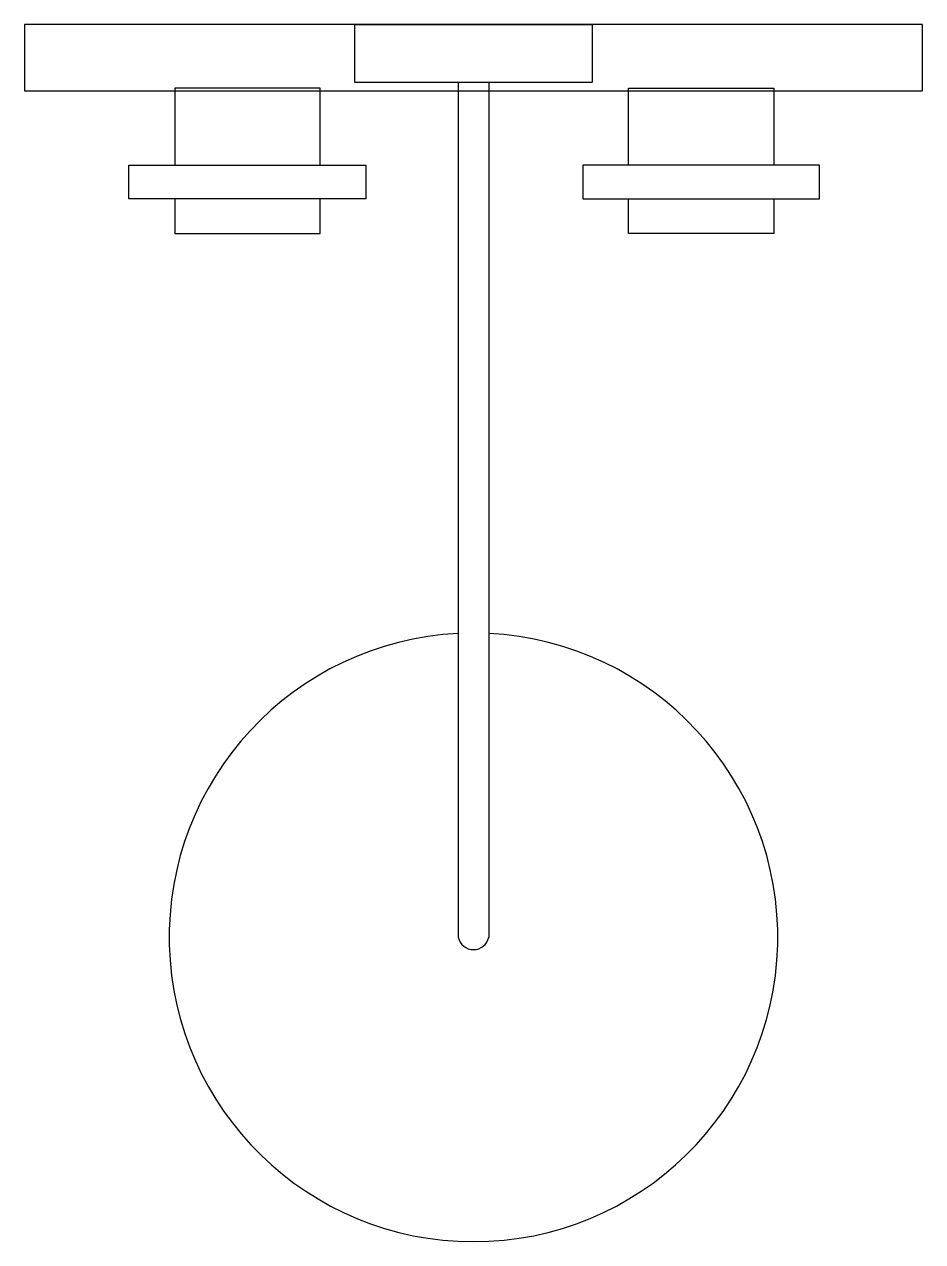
# Model space of a CAD drawing. Header units: inches. Extents: x 5150 to 5445, y 2867 to 3267.
import ezdxf

# ---------------------------------------------------------------- set-up
doc = ezdxf.new("R2010")
doc.units = ezdxf.units.IN
doc.header["$MEASUREMENT"] = 0
doc.layers.add('freecads.com', color=7, linetype='Continuous')

msp = doc.modelspace()

# ---------------------------------------------------------------- linework, layer by layer
at = {"layer": 'freecads.com'}
for p, q in [((5445.14, 3266.78), (5149.92, 3266.78)), ((5149.92, 3266.78), (5149.92, 3244.92)), ((5258.56, 3247.69), (5258.56, 3266.78)), ((5258.56, 3266.78), (5336.5, 3266.78)), ((5336.5, 3266.78), (5336.5, 3247.69)), ((5445.14, 3244.92), (5445.14, 3266.78)), ((5149.92, 3244.92), (5445.14, 3244.92)), ((5247.09, 3245.78, 0), (5199.38, 3245.78, 0)), ((5199.38, 3245.78, 0), (5199.38, 3220.53, 0)), ((5247.09, 3220.53, 0), (5247.09, 3245.78, 0)), ((5336.5, 3247.69), (5258.56, 3247.69)), ((5292.53, 3247.69), (5292.53, 2966.78)), ((5292.53, 3247.69), (5292.53, 2966.78)), ((5302.53, 3247.69), (5302.53, 2966.78)), ((5348.48, 3220.53, 0), (5348.48, 3245.78, 0)), ((5348.48, 3245.78, 0), (5396.19, 3245.78, 0)), ((5396.19, 3245.78, 0), (5396.19, 3220.53, 0)), ((5184.31, 3209.4, 0), (5184.31, 3220.53, 0)), ((5184.31, 3220.53, 0), (5262.16, 3220.53, 0)), ((5262.16, 3220.53, 0), (5262.16, 3209.4, 0)), ((5411.26, 3220.53, 0), (5333.42, 3220.53, 0)), ((5333.42, 3220.53, 0), (5333.42, 3209.4, 0)), ((5411.26, 3209.4, 0), (5411.26, 3220.53, 0)), ((5262.16, 3209.4, 0), (5184.31, 3209.4, 0)), ((5199.38, 3209.4, 0), (5199.38, 3198.04, 0)), ((5247.09, 3198.04, 0), (5247.09, 3209.4, 0)), ((5333.42, 3209.4, 0), (5411.26, 3209.4, 0)), ((5348.48, 3198.04, 0), (5348.48, 3209.4, 0)), ((5396.19, 3209.4, 0), (5396.19, 3198.04, 0)), ((5199.38, 3198.04, 0), (5247.09, 3198.04, 0)), ((5396.19, 3198.04, 0), (5348.48, 3198.04, 0))]:
    msp.add_line(p, q, dxfattribs=at)
for centre, radius, start, end in [((5297.53, 2966.78), 100, 92.866, 87.134), ((5297.53, 2967.84), 5.11, 191.9458, 348.0542)]:
    msp.add_arc(centre, radius, start, end, dxfattribs=at)

doc.saveas('drawing.dxf')
